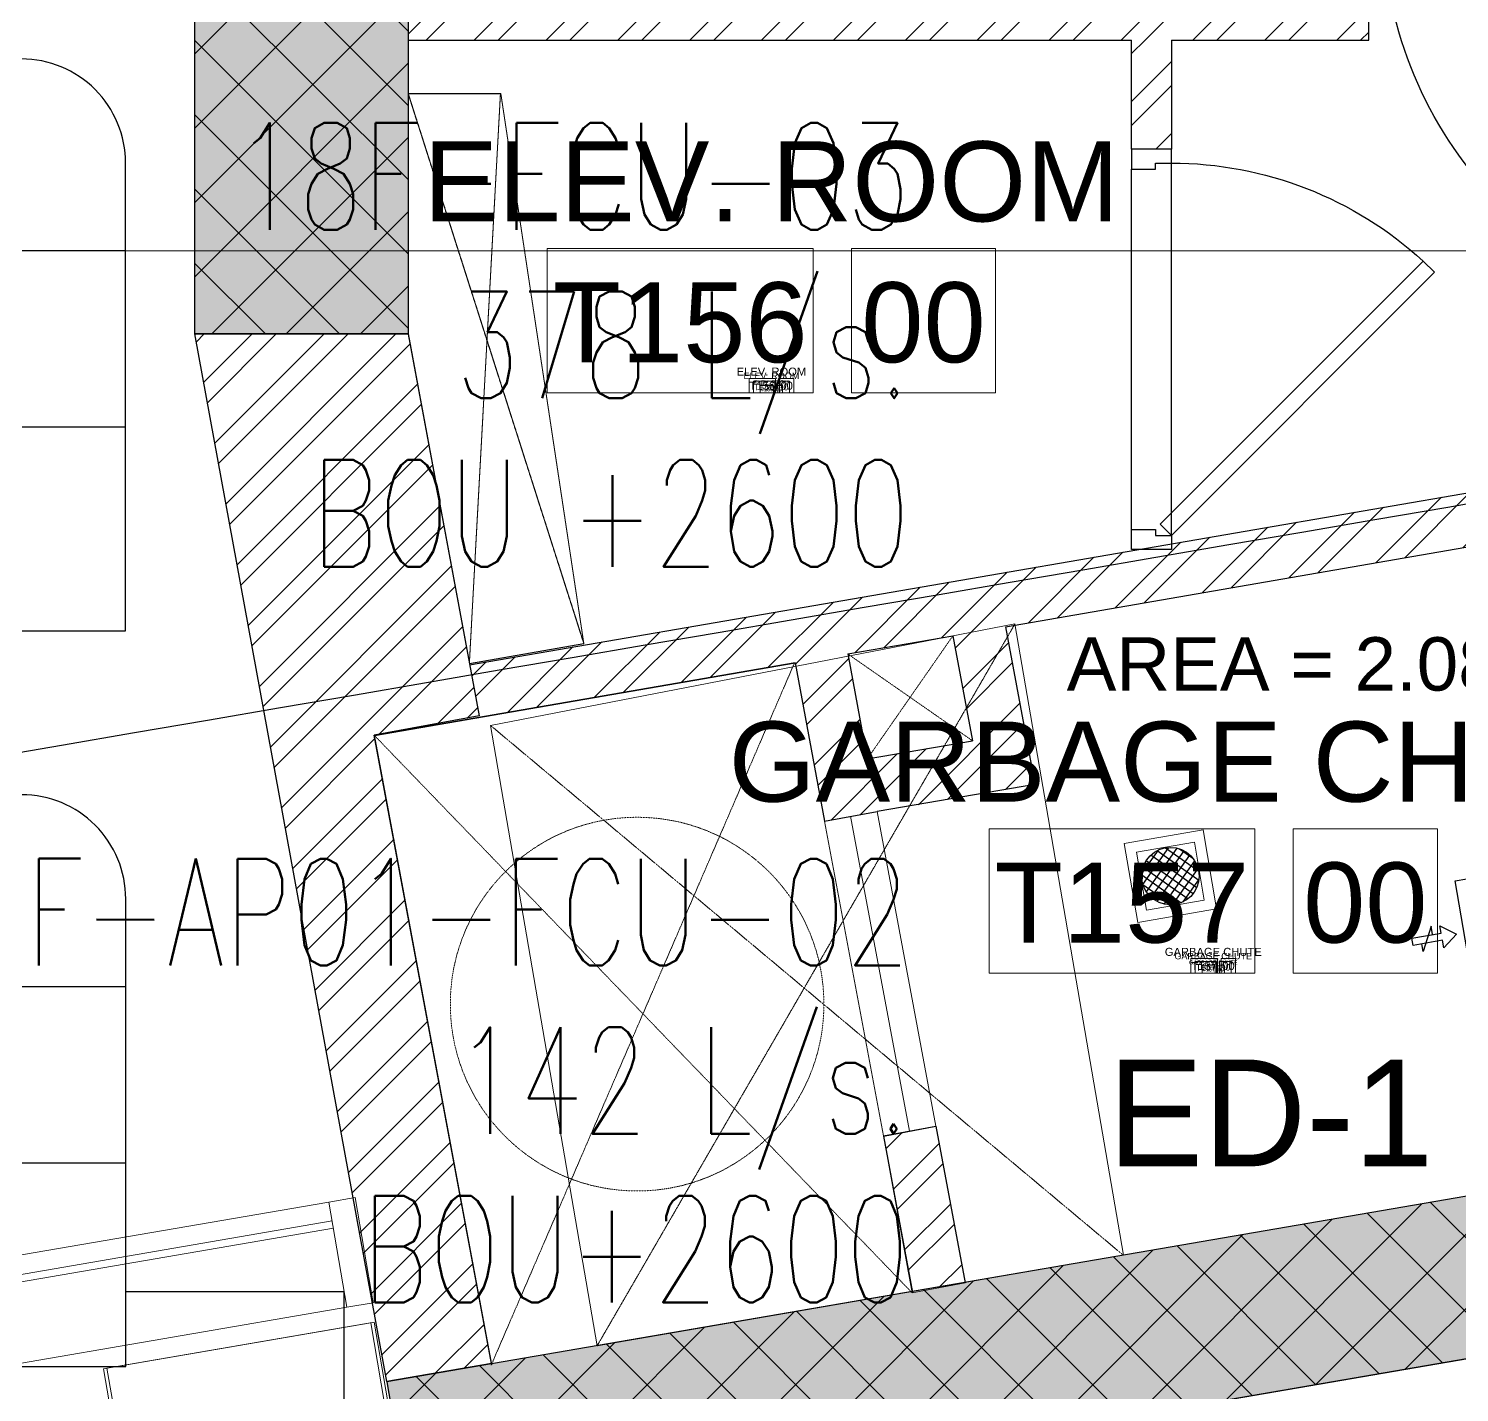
# Model space of a CAD drawing. Header units: millimetres. Extents: x -9226 to 166212, y -13 to 97274.
# Drawn here: x 26539 to 29220, y 28747 to 31301 of the extents above; entities that cross this region are included whole.
import ezdxf
from ezdxf.enums import TextEntityAlignment as Align

# ---------------------------------------------------------------- set-up
doc = ezdxf.new("R2010")
doc.units = ezdxf.units.MM
doc.set_wipeout_variables(frame=1)
for name, pattern in [('23491-A-XR-MAIN CORE service rooms$0$HIDDEN', [0.375, 0.25, -0.125]), ('23491-XR-AR-2ND FLOOR PLAN$0$HIDDEN', [9.525, 6.35, -3.175]), ('HIDDEN', [9.525, 6.35, -3.175])]:
    doc.linetypes.add(name, pattern=pattern)
doc.layers.get('0').update_dxf_attribs({"color": 8})
for name, color, linetype in [('-RAD TEXT', 7, 'Continuous'), ('0-AC TEXT', 7, 'Continuous'), ('05 - 2ND - 3RD COLUMNS LAYOUT$0$23491-A-XR-GROUND TO PODIUM 3-COL$0$COLUMN', 8, 'Continuous'), ('05 - 2ND - 3RD COLUMNS LAYOUT$0$23491-A-XR-GROUND TO PODIUM 3-COL$0$HATCH', 8, 'Continuous'), ('1.STR', 8, 'Continuous'), ('23491-A-XR-MAIN CORE service rooms$0$HATCH', 8, 'Continuous'), ('23491-GN-XR-PLOT LIMIT$0$ARCADE', 8, 'Continuous'), ('23491-GN-XR-PLOT LIMIT$0$RETAIL', 8, 'Continuous'), ('23491-XR-AR-2ND FLOOR PLAN$0$NEC-DR-FIXTURES', 8, 'Continuous'), ('cloud', 15, 'Continuous'), ('EAD', 30, 'Continuous'), ('FAD', 3, 'Continuous'), ('TAGGING', 7, 'Continuous'), ('VCD SHE', 7, 'Continuous')]:
    doc.layers.add(name, color=color, linetype=linetype)
for name, color, linetype, lineweight in [('1.TAGGING', 7, 'Continuous', 5), ('1.XREF', 8, 'Continuous', 9), ('23491-A-XR-MAIN CORE service rooms$0$A-ANNO-DIMS', 8, 'Continuous', 5), ('23491-A-XR-MAIN CORE service rooms$0$A-FLOR-OVHD', 8, '23491-A-XR-MAIN CORE service rooms$0$HIDDEN', 15), ('23491-A-XR-MAIN CORE service rooms$0$A-WALL', 8, 'Continuous', 30), ('23491-A-XR-MAIN CORE service rooms$0$A-WALL-CAVI', 8, 'Continuous', 15), ('23491-A-XR-MAIN CORE service rooms$0$A-WALL-PATT', 8, 'Continuous', 5), ('23491-A-XR-MAIN CORE service rooms$0$Zone-6_30May22$0$TYP$0$2B+G+19+R Typical Floor$0$A-DOOR', 8, 'Continuous', 25), ('23491-A-XR-MAIN CORE$0$A-WALL', 8, 'Continuous', 30), ('23491-A-XR-MAIN CORE$0$A-WALL-PATT', 8, 'Continuous', 5), ('23491-XR-AR-2ND FLOOR PLAN$0$23491-XR-AR-2ND FLOOR PLAN$0$23491-XR-AR-TYP-FLOOR$0$A-FURN-FREE-PLAN', 8, 'Continuous', 5), ('23491-XR-AR-2ND FLOOR PLAN$0$23491-XR-AR-TYP-FLOOR$0$A-Glaz-Sill', 8, 'Continuous', 5), ('23491-XR-AR-2ND FLOOR PLAN$0$23491-XR-AR-TYP-FLOOR$0$A-GLAZ-WNDO', 8, 'Continuous', 13), ('23491-XR-AR-2ND FLOOR PLAN$0$A-FLOR-IDEN', 8, 'Continuous', 9), ('23491-XR-AR-2ND FLOOR PLAN$0$A-FLOR-IDEN @ 10', 8, 'Continuous', 9), ('23491-XR-AR-2ND FLOOR PLAN$0$A-FLOR-IDEN @ 100', 8, 'Continuous', 9), ('23491-XR-AR-2ND FLOOR PLAN$0$A-FLOR-IDEN @ 5', 8, 'Continuous', 9), ('23491-XR-AR-2ND FLOOR PLAN$0$A-FLOR-IDEN @ 8', 8, 'Continuous', 9), ('23491-XR-AR-2ND FLOOR PLAN$0$A-FLOR-OVHD', 8, '23491-XR-AR-2ND FLOOR PLAN$0$HIDDEN', 15), ('23491-XR-AR-2ND FLOOR PLAN$0$A-WALL-CAVI', 8, 'Continuous', 15), ('23491-XR-AR-2ND FLOOR PLAN$0$NEC- Glass', 8, 'Continuous', 5), ('A-ANNO-DIMS', 8, 'Continuous', 9), ('A-FLOR-OVHD', 15, 'HIDDEN', 15), ('A-WALL-CAVI', 15, 'Continuous', 15), ('MH DIM', 15, 'Continuous', 0)]:
    doc.layers.add(name, color=color, linetype=linetype, lineweight=lineweight)
doc.styles.add('23491-A-XR-MAIN CORE service rooms$0$Standard', font='arial.ttf')
doc.styles.add('23491-XR-AR-2ND FLOOR PLAN$0$SDC-TEXT_4_2', font='arial.ttf')
doc.styles.add('ROMANS', font='isocp.shx', dxfattribs={"width": 0.8})
doc.styles.add('ROMANS100', font='romans.shx', dxfattribs={"width": 0.7, "height": 100})
doc.styles.add('SDC-TEXT-ARB', font='sdc-arb.shx', dxfattribs={"height": 0.5})
doc.dimstyles.new('JSE', dxfattribs={"dimtxt": 50, "dimasz": 150, "dimexe": 0.18, "dimexo": 0.0625, "dimgap": 50, "dimtad": 0, "dimdec": 0, "dimrnd": 5, "dimzin": 0, "dimdsep": 46, "dimtxsty": 'ROMANS', "dimcen": 0.09, "dimclrd": 7, "dimclre": 7, "dimclrt": 7, "dimadec": 0, "dimazin": 0, "dimtfac": 1, "dimtdec": 0, "dimtofl": 0, "dimtmove": 0, "dimatfit": 3, "dimfxl": 1, "dimtolj": 1, "dimtzin": 0, "dimarcsym": 1})
pattern_1 = [(45, (-196.21, -36.55), (-67.35192, 67.35192), []), (45, (-151.31, -36.55), (-67.35192, 67.35192), [])]

# ---------------------------------------------------------------- blocks, each defined once
blk = doc.blocks.new('23491-XR-AR-2ND FLOOR PLAN$0$A$C98741eb2')
at = {"layer": '23491-XR-AR-2ND FLOOR PLAN$0$23491-XR-AR-TYP-FLOOR$0$A-Glaz-Sill', "color": 8}
for p, q in [((-5447.6, 15907.2, 0), (-4536, 16063.8, 0)), ((-5413.8, 15710.1, 0), (-4502.1, 15866.7, 0))]:
    blk.add_line(p, q, dxfattribs=at)
at = {"layer": '23491-XR-AR-2ND FLOOR PLAN$0$23491-XR-AR-TYP-FLOOR$0$A-GLAZ-WNDO', "color": 8, "elevation": 0}
blk.add_lwpolyline([(-4452.9, 15875.2), (-4502.1, 15866.7), (-4536, 16063.8), (-4486.7, 16072.3)], close=True, dxfattribs=at)
at = {"layer": '23491-XR-AR-2ND FLOOR PLAN$0$NEC- Glass', "color": 8}
for p, q in [((-5441.5, 15871.7, 0), (-4529.9, 16028.4, 0)), ((-5439.2, 15857.9, 0), (-4527.5, 16014.6, 0))]:
    blk.add_line(p, q, dxfattribs=at)
blk = doc.blocks.new('23491-A-XR-MAIN CORE')
at = {"layer": '23491-A-XR-MAIN CORE$0$A-WALL-PATT'}
h = blk.add_hatch(dxfattribs=at)
h.set_pattern_fill('ANSI32', color=8, scale=10)
h.paths.add_polyline_path([(27250, 30729.4), (27382.8, 30014), (27187.2, 29978.1), (27405.8, 28800.6), (27209.9, 28766.9), (26850, 30729.4)])
at = {"layer": '23491-A-XR-MAIN CORE$0$A-WALL', "color": 8}
blk.add_line((27405.8, 28800.6), (27186.5, 29978), dxfattribs=at)
for points in [[(27405.8, 28800.6), (27209.9, 28766.9), (26850, 30729.4), (27250, 30729.4), (27382.8, 30014)], [(27250, 30729.4), (27382.8, 30014), (27186.5, 29978)], [(27601.9, 28834.3), (27601.9, 28834.3)]]:
    blk.add_lwpolyline(points, dxfattribs=at)
blk = doc.blocks.new('*U225')
at = {"layer": '23491-A-XR-MAIN CORE service rooms$0$Zone-6_30May22$0$TYP$0$2B+G+19+R Typical Floor$0$A-DOOR', "color": 8}
for p, q in [((0.965, 0), (0.035, 0)), ((0.95, -0.1), (0.05, -0.1))]:
    blk.add_line(p, q, dxfattribs=at)
blk.add_lwpolyline([(0.9367, -0.0283), (0.2797, 0.6287), (0.308, 0.657), (0.965, 0)], close=True, dxfattribs=at)
for points in [[(0.035, 0), (0, 0), (0, -0.1), (0.05, -0.1), (0.05, -0.04), (0.035, -0.04), (0.035, 0)], [(0.965, 0), (1, 0), (1, -0.1), (0.95, -0.1), (0.95, -0.04), (0.965, -0.04), (0.965, 0)]]:
    blk.add_lwpolyline(points, dxfattribs=at)
blk.add_arc((0.965, 0), 0.93, 137.4651, 180, dxfattribs=at)
at = {"color": 8}
blk.add_wipeout([(1, -0.1), (0, -0.1), (0, 0), (1, 0)], dxfattribs=at)
blk = doc.blocks.new('23491-A-XR-MAIN CORE service rooms$0$ewrwe')
at = {"layer": '23491-A-XR-MAIN CORE service rooms$0$Zone-6_30May22$0$TYP$0$2B+G+19+R Typical Floor$0$A-DOOR', "color": 8}
for p, q in [((1007.6352, 677.9034), (1008.3327, 677.9034)), ((1007.6465, 677.8284), (1008.3215, 677.8284))]:
    blk.add_line(p, q, dxfattribs=at)
blk.add_lwpolyline([(1007.6564, 677.8822), (1008.1492, 678.3749), (1008.128, 678.3962), (1007.6352, 677.9034)], close=True, dxfattribs=at)
for points in [[(1007.6352, 677.9034), (1007.609, 677.9034), (1007.609, 677.8284), (1007.6465, 677.8284), (1007.6465, 677.8734), (1007.6352, 677.8734), (1007.6352, 677.9034)], [(1008.3327, 677.9034), (1008.359, 677.9034), (1008.359, 677.8284), (1008.3215, 677.8284), (1008.3215, 677.8734), (1008.3327, 677.8734), (1008.3327, 677.9034)]]:
    blk.add_lwpolyline(points, dxfattribs=at)
blk.add_arc((1007.6352, 677.9034), 0.6975, 0, 42.5349, dxfattribs=at)
blk = doc.blocks.new('23491-A-XR-MAIN CORE service rooms')
at = {"layer": '23491-A-XR-MAIN CORE service rooms$0$A-WALL-PATT'}
h = blk.add_hatch(dxfattribs=at)
h.set_pattern_fill('ANSI32', color=8, scale=10)
h.paths.add_polyline_path([(27250, 31380), (28950, 31380), (28950, 31580), (29050, 31580), (29050, 31280), (27250, 31280)])
h = blk.add_hatch(dxfattribs=at)
h.set_pattern_fill('ANSI32', color=8, scale=10)
edge = h.paths.add_edge_path()
edge.add_line((28680.4, 31280), (28680.4, 31075.8))
edge.add_line((28680.4, 31075.8), (28605.4, 31075.8))
edge.add_line((28605.4, 31075.8), (28605.4, 31280))
h = blk.add_hatch(dxfattribs=at)
h.set_pattern_fill('ANSI32', color=8, scale=10)
h.set_pattern_definition(pattern_1)
h.paths.add_polyline_path([(28073.7, 30130.1), (28270.8, 30164), (28307.5, 29967.4), (28110.4, 29933.5)], flags=16)
h.paths.add_polyline_path([(27365.1, 30109.7), (27383.3, 30011.3), (27975.1, 30113.1), (28029.9, 29816.6), (28424.4, 29886), (28369.4, 30181), (29797.1, 30427.3), (29837.8, 30211.3), (29937, 30229.9), (29878.6, 30542.8)])
h = blk.add_hatch(dxfattribs=at)
h.set_pattern_fill('ANSI32', color=8, scale=10)
h.set_pattern_definition(pattern_1)
h.paths.add_polyline_path([(28293.6, 28951.8), (28238.8, 29245.3), (28140.5, 29227), (28194.2, 28933.3)])
at = {"layer": '23491-A-XR-MAIN CORE service rooms$0$A-ANNO-DIMS', "color": 8}
blk.add_line((27186.6, 29977.4), (27406.7, 28798), dxfattribs=at)
at = {"layer": '23491-A-XR-MAIN CORE service rooms$0$A-FLOR-OVHD', "color": 8, "ltscale": 0.1}
for p, q in [((28110.4, 29933.5), (28270.8, 30164)), ((27973.8, 30112.9), (27405.6, 28797.8)), ((28073.7, 30130.1), (28307.5, 29967.4)), ((27186.6, 29977.4), (28194.2, 28933.3))]:
    blk.add_line(p, q, dxfattribs=at)
blk.add_circle((27679, 29474, 0), 350, dxfattribs=at)
at = {"layer": '23491-A-XR-MAIN CORE service rooms$0$A-WALL', "color": 8}
for p, q in [((27365.1, 30109.7), (29878.6, 30542.8)), ((28369.4, 30181), (29797.1, 30427.3)), ((28369.4, 30181), (28424.4, 29886)), ((28073.7, 30130.1), (28270.8, 30164)), ((28270.8, 30164), (28307.5, 29967.4)), ((27975.1, 30113.2), (27186.6, 29977.5)), ((27186.6, 29977.5), (27975.1, 30113.1)), ((27975.1, 30113.2), (28030.4, 29816.7)), ((28073.7, 30130.1), (28110.4, 29933.5)), ((28110.4, 29933.5), (28307.5, 29967.4)), ((28128.7, 29835.2), (28424.4, 29886)), ((28029.9, 29816.6), (28128.7, 29835.1)), ((28140.5, 29226.9), (28238.8, 29245.3)), ((28140.5, 29226.9), (28195.3, 28933.5)), ((28238.8, 29245.3), (28293.6, 28951.8))]:
    blk.add_line(p, q, dxfattribs=at)
blk.add_lwpolyline([(28950, 31580), (28950, 31380), (27250, 31380), (27250, 31280), (28605.4, 31280)], dxfattribs=at)
at = {"layer": '23491-A-XR-MAIN CORE service rooms$0$A-WALL', "color": 8, "elevation": 0}
blk.add_lwpolyline([(28680.4, 31280), (28680.4, 31075.8), (28605.4, 31075.8), (28605.4, 31280)], dxfattribs=at)
at = {"layer": '23491-A-XR-MAIN CORE service rooms$0$A-WALL-CAVI', "color": 8}
for p, q in [((28030.4, 29816.8), (28140.5, 29227)), ((28189.6, 29236.1), (28079, 29825.8)), ((28128.7, 29835.1), (28238.8, 29245.3))]:
    blk.add_line(p, q, dxfattribs=at)
at = {"layer": '23491-A-XR-MAIN CORE service rooms$0$A-WALL-PATT', "color": 8}
blk.add_lwpolyline([(28293.6, 28951.8), (28238.8, 29245.3), (28140.5, 29227), (28194.2, 28933.3)], close=True, dxfattribs=at)
at = {"layer": '23491-A-XR-MAIN CORE service rooms$0$A-WALL-PATT', "color": 8, "insert": (28484, 30161.3), "char_height": 100, "attachment_point": 1, "style": '23491-A-XR-MAIN CORE service rooms$0$Standard'}
blk.add_mtext_dynamic_manual_height_columns('AREA = 2.08M2', width=1115.955, gutter_width=853529.6, heights=[0], dxfattribs=at)
at = {"layer": '23491-A-XR-MAIN CORE service rooms$0$Zone-6_30May22$0$TYP$0$2B+G+19+R Typical Floor$0$A-DOOR', "color": 8, "xscale": -799.9999998137359, "yscale": 799.9999998137359, "zscale": 799.9999998137359, "rotation": 180}
blk.add_blockref('*U225', (29050, 31500), dxfattribs=at)
at = {"layer": '23491-A-XR-MAIN CORE service rooms$0$A-WALL', "color": 8}
blk.add_lwpolyline([(28680.4, 31280), (29050, 31280), (29050, 31580)], dxfattribs=at)
at = {"layer": '23491-A-XR-MAIN CORE service rooms$0$HATCH', "color": 8, "xscale": -1000, "yscale": 1000, "zscale": 1000, "rotation": 270}
blk.add_blockref('23491-A-XR-MAIN CORE service rooms$0$ewrwe', (-649223, -977283.1, 0), dxfattribs=at)
blk = doc.blocks.new('*U507')
at = {"color": 8, "linetype": 'ByBlock'}
for points in [[(1.3, 0), (-7, 0), (-7, 4.5), (1.3, 4.5)], [(2.5, 0), (7, 0), (7, 4.5), (2.5, 4.5)]]:
    blk.add_lwpolyline(points, close=True, dxfattribs=at)
at = {"color": 8, "linetype": 'ByBlock', "style": '23491-XR-AR-2ND FLOOR PLAN$0$SDC-TEXT_4_2'}
for tag, p in [('ROOM-NAME-2', (0, 9.95)), ('ROOM-NAME-1', (0, 6.6)), ('ROOM-NO.', (-2.85, 2.2)), ('ROOM-FINISH', (4.75, 2.2))]:
    blk.add_attdef(tag, text='', height=2.5, dxfattribs=at).set_placement(p, align=Align.MIDDLE_CENTER)
blk = doc.blocks.new('*U807')
at = {"layer": '23491-XR-AR-2ND FLOOR PLAN$0$A-FLOR-IDEN @ 10', "color": 8}
ref = blk.add_blockref('*U507', (27930.7, 30619.3), dxfattribs=dict(at, xscale=5.999999999999999, yscale=5.999999999999999, zscale=5.999999999999999))
ref.add_attrib('ROOM-NO.', 'T156', dxfattribs={"layer": '0', "color": 0, "linetype": 'ByBlock', "height": 15, "style": '23491-XR-AR-2ND FLOOR PLAN$0$SDC-TEXT_4_2'}).set_placement((27913.6, 30632.5), align=Align.MIDDLE_CENTER)
ref.add_attrib('ROOM-FINISH', '00', dxfattribs={"layer": '0', "color": 0, "linetype": 'ByBlock', "height": 15, "style": '23491-XR-AR-2ND FLOOR PLAN$0$SDC-TEXT_4_2'}).set_placement((27959.2, 30632.5), align=Align.MIDDLE_CENTER)
ref.add_attrib('ROOM-NAME-1', 'ELEV. ROOM', dxfattribs={"layer": '0', "color": 0, "linetype": 'ByBlock', "height": 15, "style": '23491-XR-AR-2ND FLOOR PLAN$0$SDC-TEXT_4_2'}).set_placement((27930.7, 30658.9), align=Align.MIDDLE_CENTER)
at = {"layer": '23491-XR-AR-2ND FLOOR PLAN$0$A-FLOR-IDEN @ 100', "color": 8}
ref = blk.add_blockref('*U507', (27930.7, 30619.3), dxfattribs=dict(at, xscale=60, yscale=60, zscale=60))
ref.add_attrib('ROOM-NO.', 'T156', dxfattribs={"layer": '0', "color": 0, "linetype": 'ByBlock', "height": 150, "style": '23491-XR-AR-2ND FLOOR PLAN$0$SDC-TEXT_4_2'}).set_placement((27759.7, 30751.3), align=Align.MIDDLE_CENTER)
ref.add_attrib('ROOM-FINISH', '00', dxfattribs={"layer": '0', "color": 0, "linetype": 'ByBlock', "height": 150, "style": '23491-XR-AR-2ND FLOOR PLAN$0$SDC-TEXT_4_2'}).set_placement((28215.7, 30751.3), align=Align.MIDDLE_CENTER)
ref.add_attrib('ROOM-NAME-1', 'ELEV. ROOM', dxfattribs={"layer": '0', "color": 0, "linetype": 'ByBlock', "height": 150, "style": '23491-XR-AR-2ND FLOOR PLAN$0$SDC-TEXT_4_2'}).set_placement((27930.7, 31015.3), align=Align.MIDDLE_CENTER)
at = {"layer": '23491-XR-AR-2ND FLOOR PLAN$0$A-FLOR-IDEN @ 5', "color": 8}
ref = blk.add_blockref('*U507', (27930.7, 30619.3), dxfattribs=dict(at, xscale=3, yscale=3, zscale=3))
ref.add_attrib('ROOM-NO.', 'T156', dxfattribs={"layer": '0', "color": 0, "linetype": 'ByBlock', "height": 7.5, "style": '23491-XR-AR-2ND FLOOR PLAN$0$SDC-TEXT_4_2'}).set_placement((27922.2, 30625.9), align=Align.MIDDLE_CENTER)
ref.add_attrib('ROOM-FINISH', '00', dxfattribs={"layer": '0', "color": 0, "linetype": 'ByBlock', "height": 7.5, "style": '23491-XR-AR-2ND FLOOR PLAN$0$SDC-TEXT_4_2'}).set_placement((27945, 30625.9), align=Align.MIDDLE_CENTER)
ref.add_attrib('ROOM-NAME-1', 'ELEV. ROOM', dxfattribs={"layer": '0', "color": 0, "linetype": 'ByBlock', "height": 7.5, "style": '23491-XR-AR-2ND FLOOR PLAN$0$SDC-TEXT_4_2'}).set_placement((27930.7, 30639.1), align=Align.MIDDLE_CENTER)
at = {"layer": '23491-XR-AR-2ND FLOOR PLAN$0$A-FLOR-IDEN @ 8', "color": 8}
ref = blk.add_blockref('*U507', (27930.7, 30619.3), dxfattribs=dict(at, xscale=4.8, yscale=4.8, zscale=4.8))
ref.add_attrib('ROOM-NO.', 'T156', dxfattribs={"layer": '0', "color": 0, "linetype": 'ByBlock', "height": 12, "style": '23491-XR-AR-2ND FLOOR PLAN$0$SDC-TEXT_4_2'}).set_placement((27917, 30629.9), align=Align.MIDDLE_CENTER)
ref.add_attrib('ROOM-FINISH', '00', dxfattribs={"layer": '0', "color": 0, "linetype": 'ByBlock', "height": 12, "style": '23491-XR-AR-2ND FLOOR PLAN$0$SDC-TEXT_4_2'}).set_placement((27953.5, 30629.9), align=Align.MIDDLE_CENTER)
ref.add_attrib('ROOM-NAME-1', 'ELEV. ROOM', dxfattribs={"layer": '0', "color": 0, "linetype": 'ByBlock', "height": 12, "style": '23491-XR-AR-2ND FLOOR PLAN$0$SDC-TEXT_4_2'}).set_placement((27930.7, 30651), align=Align.MIDDLE_CENTER)
blk = doc.blocks.new('*U808')
at = {"layer": '23491-XR-AR-2ND FLOOR PLAN$0$A-FLOR-IDEN @ 10', "color": 8}
ref = blk.add_blockref('*U507', (28758.7, 29532.3, 0), dxfattribs=dict(at, xscale=5.999999999999999, yscale=5.999999999999999, zscale=5.999999999999999))
ref.add_attrib('ROOM-NO.', 'T157', dxfattribs={"layer": '0', "color": 0, "linetype": 'ByBlock', "height": 15, "style": '23491-XR-AR-2ND FLOOR PLAN$0$SDC-TEXT_4_2'}).set_placement((28741.6, 29545.5, 0), align=Align.MIDDLE_CENTER)
ref.add_attrib('ROOM-FINISH', '00', dxfattribs={"layer": '0', "color": 0, "linetype": 'ByBlock', "height": 15, "style": '23491-XR-AR-2ND FLOOR PLAN$0$SDC-TEXT_4_2'}).set_placement((28787.2, 29545.5, 0), align=Align.MIDDLE_CENTER)
ref.add_attrib('ROOM-NAME-1', 'GARBAGE CHUTE', dxfattribs={"layer": '0', "color": 0, "linetype": 'ByBlock', "height": 15, "style": '23491-XR-AR-2ND FLOOR PLAN$0$SDC-TEXT_4_2'}).set_placement((28758.7, 29571.9, 0), align=Align.MIDDLE_CENTER)
at = {"layer": '23491-XR-AR-2ND FLOOR PLAN$0$A-FLOR-IDEN @ 100', "color": 8}
ref = blk.add_blockref('*U507', (28758.7, 29532.3, 0), dxfattribs=dict(at, xscale=60, yscale=60, zscale=60))
ref.add_attrib('ROOM-NO.', 'T157', dxfattribs={"layer": '0', "color": 0, "linetype": 'ByBlock', "height": 150, "style": '23491-XR-AR-2ND FLOOR PLAN$0$SDC-TEXT_4_2'}).set_placement((28587.7, 29664.3, 0), align=Align.MIDDLE_CENTER)
ref.add_attrib('ROOM-FINISH', '00', dxfattribs={"layer": '0', "color": 0, "linetype": 'ByBlock', "height": 150, "style": '23491-XR-AR-2ND FLOOR PLAN$0$SDC-TEXT_4_2'}).set_placement((29043.7, 29664.3, 0), align=Align.MIDDLE_CENTER)
ref.add_attrib('ROOM-NAME-1', 'GARBAGE CHUTE', dxfattribs={"layer": '0', "color": 0, "linetype": 'ByBlock', "height": 150, "style": '23491-XR-AR-2ND FLOOR PLAN$0$SDC-TEXT_4_2'}).set_placement((28758.7, 29928.3, 0), align=Align.MIDDLE_CENTER)
at = {"layer": '23491-XR-AR-2ND FLOOR PLAN$0$A-FLOR-IDEN @ 5', "color": 8}
ref = blk.add_blockref('*U507', (28758.7, 29532.3, 0), dxfattribs=dict(at, xscale=3, yscale=3, zscale=3))
ref.add_attrib('ROOM-NO.', 'T157', dxfattribs={"layer": '0', "color": 0, "linetype": 'ByBlock', "height": 7.5, "style": '23491-XR-AR-2ND FLOOR PLAN$0$SDC-TEXT_4_2'}).set_placement((28750.2, 29538.9, 0), align=Align.MIDDLE_CENTER)
ref.add_attrib('ROOM-FINISH', '00', dxfattribs={"layer": '0', "color": 0, "linetype": 'ByBlock', "height": 7.5, "style": '23491-XR-AR-2ND FLOOR PLAN$0$SDC-TEXT_4_2'}).set_placement((28773, 29538.9, 0), align=Align.MIDDLE_CENTER)
ref.add_attrib('ROOM-NAME-1', 'GARBAGE CHUTE', dxfattribs={"layer": '0', "color": 0, "linetype": 'ByBlock', "height": 7.5, "style": '23491-XR-AR-2ND FLOOR PLAN$0$SDC-TEXT_4_2'}).set_placement((28758.7, 29552.1, 0), align=Align.MIDDLE_CENTER)
at = {"layer": '23491-XR-AR-2ND FLOOR PLAN$0$A-FLOR-IDEN @ 8', "color": 8}
ref = blk.add_blockref('*U507', (28758.7, 29532.3, 0), dxfattribs=dict(at, xscale=4.8, yscale=4.8, zscale=4.8))
ref.add_attrib('ROOM-NO.', 'T157', dxfattribs={"layer": '0', "color": 0, "linetype": 'ByBlock', "height": 12, "style": '23491-XR-AR-2ND FLOOR PLAN$0$SDC-TEXT_4_2'}).set_placement((28745.1, 29542.9, 0), align=Align.MIDDLE_CENTER)
ref.add_attrib('ROOM-FINISH', '00', dxfattribs={"layer": '0', "color": 0, "linetype": 'ByBlock', "height": 12, "style": '23491-XR-AR-2ND FLOOR PLAN$0$SDC-TEXT_4_2'}).set_placement((28781.5, 29542.9, 0), align=Align.MIDDLE_CENTER)
ref.add_attrib('ROOM-NAME-1', 'GARBAGE CHUTE', dxfattribs={"layer": '0', "color": 0, "linetype": 'ByBlock', "height": 12, "style": '23491-XR-AR-2ND FLOOR PLAN$0$SDC-TEXT_4_2'}).set_placement((28758.7, 29564, 0), align=Align.MIDDLE_CENTER)
blk = doc.blocks.new('23491-GN-XR-PLOT LIMIT')
at = {"layer": '23491-GN-XR-PLOT LIMIT$0$ARCADE', "color": 8}
blk.add_lwpolyline([(48271.7, 23525.6, 0.000496), (5000, 16088.4), (5000, 11014.2, -0.000526), (50902.2, 18902.5), (55000, 23715.1), (55000, 82243.6), (50763.6, 86480), (9264.6, 86480), (5000, 82215.4), (5000, 81480), (48692.6, 81480), (50500, 80172.6), (50500, 25555.4)], format="xyb", close=True, dxfattribs=at)
at = {"layer": '23491-GN-XR-PLOT LIMIT$0$RETAIL', "color": 8}
blk.add_lwpolyline([(48271.7, 23525.6), (50500, 25555.4), (50500, 80172.6), (48692.6, 81480), (5000, 81480), (5000, 71480), (40000, 71480), (40000, 32256.2, 0.000401), (5000, 26236.7), (5000, 16088.4, -0.000496)], format="xyb", close=True, dxfattribs=at)
blk = doc.blocks.new('23491-XR-AR-2ND FLOOR PLAN$0$A$C9ddd01cc')
at = {"layer": '23491-XR-AR-2ND FLOOR PLAN$0$NEC-DR-FIXTURES', "linetype": 'ByBlock'}
h = blk.add_hatch(dxfattribs=at)
h.set_pattern_fill('_USER', color=8, scale=17.945026, angle=163.5932, style=0, double=1, pattern_type=0)
h.set_pattern_definition([(45, (-596980.314, -23271.093), (-12.6890497, 12.6890497), []), (135, (-596980.314, -23271.093), (-12.6890497, -12.6890497), [])])
h.paths.add_polyline_path([(100, 171.8, 1), (100, 28.2, 1)])
at = {"layer": '23491-XR-AR-2ND FLOOR PLAN$0$NEC-DR-FIXTURES', "color": 8, "lineweight": 0, "ltscale": 0.5}
for points in [[(0, 0), (0, 200), (200, 200), (200, 0)], [(173.3, 173.3), (173.3, 26.7), (26.7, 26.7), (26.7, 173.3)]]:
    blk.add_lwpolyline(points, close=True, dxfattribs=at)
at = {"layer": '23491-XR-AR-2ND FLOOR PLAN$0$NEC-DR-FIXTURES', "color": 8, "linetype": 'ByBlock'}
blk.add_circle((100, 100), 71.8, dxfattribs=at)
blk = doc.blocks.new('23491-XR-AR-2ND FLOOR PLAN$0$A$C36d1d351')
at = {"layer": '23491-XR-AR-2ND FLOOR PLAN$0$A-FLOR-OVHD', "color": 8, "ltscale": 0.1}
for p, q in [((27579.3, 30149.5), (27250, 31180)), ((27422.9, 31180), (27364.6, 30112.3))]:
    blk.add_line(p, q, dxfattribs=at)
at = {"layer": '23491-XR-AR-2ND FLOOR PLAN$0$A-WALL-CAVI', "color": 8}
blk.add_lwpolyline([(27250, 31180), (27423.8, 31180), (27579.3, 30149.7), (27364.6, 30112.3), (27250, 30729.4), (27250, 31180)], dxfattribs=at)
blk = doc.blocks.new('23491-XR-AR-2ND FLOOR PLAN$0$23491-XR-AR-2ND FLOOR PLAN$0$23491-XR-AR-TYP-FLOOR$0$Zone-6_30May22$0$A$C7CC33DBA')
at = {"color": 8, "linetype": 'ByBlock'}
for p, q in [((0, 0), (0.508, 0)), ((0, -0.5334), (0, 0)), ((0.0063, -0.5334), (0.0063, 0)), ((0.0063, 0), (0.5144, 0)), ((0.508, 0), (0.508, -0.5334)), ((0.5144, 0), (0.5144, -0.5334)), ((0.5144, -0.2191), (0.5271, -0.2191)), ((0.5271, -0.2191), (0.5271, -0.3143)), ((0.5271, -0.3143), (0.5144, -0.3143)), ((0.5271, -0.4765), (0.5144, -0.4765)), ((0.5271, -0.4892), (0.5271, -0.4765)), ((0.5144, -0.4892), (0.5271, -0.4892)), ((0.508, -0.5334), (0, -0.5334)), ((0.2604, -0.5334), (0.0063, -0.5334)), ((0.5144, -0.5334), (0.2604, -0.5334))]:
    blk.add_line(p, q, dxfattribs=at)
blk = doc.blocks.new('23491-XR-AR-2ND FLOOR PLAN$0$23491-XR-AR-2ND FLOOR PLAN$0$23491-XR-AR-TYP-FLOOR$0$Zone-6_30May22$0$A$C38B4630D')
at = {"color": 8, "xscale": -1, "rotation": 180}
blk.add_blockref('23491-XR-AR-2ND FLOOR PLAN$0$23491-XR-AR-2ND FLOOR PLAN$0$23491-XR-AR-TYP-FLOOR$0$Zone-6_30May22$0$A$C7CC33DBA', (-2.3902, -1.3936), dxfattribs=at)
blk = doc.blocks.new('23491-XR-AR-2ND FLOOR PLAN')
at = {"layer": '23491-XR-AR-2ND FLOOR PLAN$0$23491-XR-AR-TYP-FLOOR$0$A-GLAZ-WNDO', "color": 8}
blk.add_blockref('23491-XR-AR-2ND FLOOR PLAN$0$A$C98741eb2', (31637.3, 13039.4, 0), dxfattribs=at)
at = {"layer": '23491-XR-AR-2ND FLOOR PLAN$0$A-WALL-CAVI', "color": 8}
blk.add_blockref('23491-A-XR-MAIN CORE', (0, 0), dxfattribs=at)
blk.add_blockref('23491-A-XR-MAIN CORE service rooms', (0, 0), dxfattribs=at)
at = {"layer": '23491-XR-AR-2ND FLOOR PLAN$0$23491-XR-AR-2ND FLOOR PLAN$0$23491-XR-AR-TYP-FLOOR$0$A-FURN-FREE-PLAN', "color": 8, "xscale": 1000.000000000006, "yscale": 1000.000000000006, "zscale": 1000.000000000006, "rotation": 189.7502717208985}
blk.add_blockref('23491-XR-AR-2ND FLOOR PLAN$0$23491-XR-AR-2ND FLOOR PLAN$0$23491-XR-AR-TYP-FLOOR$0$Zone-6_30May22$0$A$C38B4630D', (25066.4, 27099.9), dxfattribs=at)
at = {"layer": '23491-XR-AR-2ND FLOOR PLAN$0$A-FLOR-IDEN'}
for name in ['*U807', '*U808']:
    blk.add_blockref(name, (0, 0), dxfattribs=at)
at = {"layer": '23491-XR-AR-2ND FLOOR PLAN$0$A-WALL-CAVI', "color": 8}
for name in ['23491-GN-XR-PLOT LIMIT', '23491-XR-AR-2ND FLOOR PLAN$0$A$C36d1d351']:
    blk.add_blockref(name, (0, 0), dxfattribs=at)
at = {"layer": '23491-XR-AR-2ND FLOOR PLAN$0$NEC-DR-FIXTURES', "color": 8, "xscale": 0.7499999999999932, "yscale": 0.7499999999999932, "zscale": 0.7499999999999932, "rotation": 9.751380073663828}
blk.add_blockref('23491-XR-AR-2ND FLOOR PLAN$0$A$C9ddd01cc', (28617.2, 29627.2, 15.1), dxfattribs=at)
blk = doc.blocks.new('05 - 2ND - 3RD COLUMNS LAYOUT')
at = {"layer": '05 - 2ND - 3RD COLUMNS LAYOUT$0$23491-A-XR-GROUND TO PODIUM 3-COL$0$HATCH'}
h = blk.add_hatch(color=256, dxfattribs=at)
h.dxf.hatch_style = 1
h.paths.add_polyline_path([(30249.9, 33879.8), (37449.9, 33879.8), (37449.9, 31479.8), (37849.9, 31479.8), (37849.9, 34179.8), (29849.9, 34179.8), (29849.9, 31479.8), (30249.9, 31479.8)])
h.paths.add_polyline_path([(37449.9, 26079.8), (37449.9, 28479.8), (37849.9, 28479.8), (37849.9, 25779.8), (37449.9, 25779.8), (32549.9, 25779.8), (32549.9, 28479.8), (32849.9, 28479.8), (32849.9, 26079.8)])
h.paths.add_polyline_path([(26849.9, 34179.8), (27249.9, 34179.8), (27249.9, 30729.8), (26849.9, 30729.8)])
h.paths.add_polyline_path([(37849.9, 65579.7), (30399.9, 65579.7), (30399.9, 69079.7), (37849.9, 69079.7), (37849.9, 68679.7), (30799.9, 68679.7), (30799.9, 65979.7), (37849.9, 65979.7)])
h.paths.add_polyline_path([(34941.6, 24514.7), (35009.4, 24120.5), (37883.8, 24614.4), (37816.1, 25008.7)])
h.paths.add_polyline_path([(34220.9, 23985), (34153.2, 24379.2), (31393.6, 23905.1), (30462.2, 29325.6), (27209.9, 28766.7), (28209.1, 22952), (28504.7, 23002.8), (27556.3, 28521.9), (30217.3, 28979.1), (31098, 23854.2), (31165.7, 23460)])
at = {"layer": '05 - 2ND - 3RD COLUMNS LAYOUT$0$23491-A-XR-GROUND TO PODIUM 3-COL$0$COLUMN', "elevation": 0}
blk.add_lwpolyline([(26849.9, 34179.8), (27249.9, 34179.8), (27249.9, 30729.8), (26849.9, 30729.8)], close=True, dxfattribs=at)
blk.add_lwpolyline([(34153.2, 24379.2), (31393.6, 23905.1), (30462.2, 29325.6), (27209.9, 28766.7), (28209.1, 22952), (28504.7, 23002.8), (27556.3, 28521.9), (30217.3, 28979.1), (31098, 23854.2), (31098, 23854.2), (31165.7, 23460), (34220.9, 23985)], dxfattribs=at)
blk = doc.blocks.new('XREF')
at = {"layer": 'A-ANNO-DIMS', "color": 8}
blk.add_blockref('23491-XR-AR-2ND FLOOR PLAN', (0, 0), dxfattribs=at)
at = {"layer": 'A-ANNO-DIMS'}
blk.add_blockref('05 - 2ND - 3RD COLUMNS LAYOUT', (0, 0), dxfattribs=at)
blk = doc.blocks.new('I LOVE U05 - 2ND - 3RD COLUMNS LAYOUT$0$1-3 WALLS')
at = {"layer": '05 - 2ND - 3RD COLUMNS LAYOUT$0$23491-A-XR-GROUND TO PODIUM 3-COL$0$HATCH'}
h = blk.add_hatch(dxfattribs=at)
h.set_pattern_fill('ANSI37', color=15, scale=31)
h.set_pattern_definition([(45, (-33338.86, -7777.25), (-69.596985, 69.596985), []), (135, (-33338.86, -7777.25), (-69.596985, -69.596985), [])])
h.paths.add_polyline_path([(31856, 34973.4), (39056, 34973.4), (39056, 32573.4), (39456, 32573.4), (39456, 35273.4), (31456, 35273.4), (31456, 32573.4), (31856, 32573.4)])
h.paths.add_polyline_path([(39056, 27173.4), (39056, 29573.4), (39456, 29573.4), (39456, 26873.4), (39056, 26873.4), (34156, 26873.4), (34156, 29573.4), (34456, 29573.4), (34456, 27173.4)])
h.paths.add_polyline_path([(28456, 35273.4), (28856, 35273.4), (28856, 31823.4), (28456, 31823.4)])
h.paths.add_polyline_path([(39456, 66673.4), (32006, 66673.4), (32006, 70173.4), (39456, 70173.4), (39456, 69773.4), (32406, 69773.4), (32406, 67073.4), (39456, 67073.4)])
h.paths.add_polyline_path([(36547.7, 25608.4), (36615.4, 25214.2), (39489.9, 25708.1), (39422.1, 26102.3)])
h.paths.add_polyline_path([(35827, 25078.7), (35759.3, 25472.9), (32999.7, 24998.7), (32068.3, 30419.3), (28815.9, 29860.4), (29815.2, 24045.6), (30110.8, 24096.4), (29162.4, 29615.5), (31823.4, 30072.8), (32704, 24947.9), (32771.8, 24553.7)])
at = {"layer": '05 - 2ND - 3RD COLUMNS LAYOUT$0$23491-A-XR-GROUND TO PODIUM 3-COL$0$COLUMN', "color": 15, "elevation": 0}
blk.add_lwpolyline([(28456, 35273.4), (28856, 35273.4), (28856, 31823.4), (28456, 31823.4)], close=True, dxfattribs=at)
blk.add_lwpolyline([(35759.3, 25472.9), (32999.7, 24998.7), (32068.3, 30419.3), (28815.9, 29860.4), (29815.2, 24045.6), (30110.8, 24096.4), (29162.4, 29615.5), (31823.4, 30072.8), (32704, 24947.9), (32704, 24947.9), (32771.8, 24553.7), (35827, 25078.7)], dxfattribs=at)
blk = doc.blocks.new('I LOVE U05 - 2ND - 3RD COLUMNS LAYOUT')
at = {"color": 15}
blk.add_blockref('I LOVE U05 - 2ND - 3RD COLUMNS LAYOUT$0$1-3 WALLS', (0, 0), dxfattribs=at)
blk = doc.blocks.new('I LOVE UA$Cde583f23')
at = {"layer": 'A-FLOR-OVHD', "ltscale": 0.1}
for p, q in [((-10245.8, -40245.3), (-9463, -38893.2)), ((-9259.8, -40075.8), (-10445.5, -39083.5))]:
    blk.add_line(p, q, dxfattribs=at)
at = {"layer": 'A-WALL-CAVI'}
blk.add_lwpolyline([(-10445.5, -39083.5), (-9463, -38893.2), (-9259.8, -40075.8), (-10245.8, -40245.3)], close=True, dxfattribs=at)
blk = doc.blocks.new('I LOVE UA$C36d1d351')
at = {"layer": 'A-FLOR-OVHD', "ltscale": 0.1}
for p, q in [((27579.3, 30149.5), (27250, 31180)), ((27422.9, 31180), (27364.6, 30112.3))]:
    blk.add_line(p, q, dxfattribs=at)
at = {"layer": 'A-WALL-CAVI'}
blk.add_lwpolyline([(27250, 31180), (27423.8, 31180), (27579.3, 30149.7), (27364.6, 30112.3), (27250, 30729.4), (27250, 31180)], dxfattribs=at)
blk = doc.blocks.new('I LOVE USTR')
at = {"layer": 'A-WALL-CAVI'}
blk.add_blockref('I LOVE UA$C36d1d351', (0, 0), dxfattribs=at)
at = {"layer": 'MH DIM', "color": 15}
blk.add_blockref('I LOVE U05 - 2ND - 3RD COLUMNS LAYOUT', (-1606, -1093.4, 0), dxfattribs=at)
at = {"layer": 'MH DIM', "color": 7}
blk.add_blockref('I LOVE UA$Cde583f23', (37850, 69080), dxfattribs=at)
blk = doc.blocks.new('A$C32d94600')
at = {"layer": 'cloud', "color": 15}
blk.add_blockref('I LOVE USTR', (-5100, -86375.9, 0), dxfattribs=at)
blk = doc.blocks.new('PLFD450X450 ED')
at = {"layer": 'EAD', "linetype": 'ByBlock'}
for p, q in [((-68.9, 491.9), (64.7, 560.3)), ((-20.3, 491.9), (-68.9, 491.9)), ((64.7, 560.3), (21.1, 560.3)), ((-225, -225), (225, 225)), ((-476.3, 72), (-544.7, -61.7)), ((-476.3, 23.3), (-476.3, 72)), ((491.9, 23.3), (491.9, 72)), ((491.9, 72), (560.3, -61.7)), ((-544.7, -61.7), (-544.7, -18)), ((560.3, -61.7), (560.3, -18)), ((-20.3, -498.1), (-68.9, -498.1)), ((-68.9, -498.1), (64.7, -566.5)), ((64.7, -566.5), (21.1, -566.5))]:
    blk.add_line(p, q, dxfattribs=at)
for points in [[(21.1, 610.1), (-20.3, 610.1), (-20.3, 442.6), (-62.3, 442.6), (0.4, 358.5), (63.1, 442.6), (21.1, 442.6), (21.1, 610.1)], [(-594.4, -18), (-594.4, 23.3), (-427, 23.3), (-427, 65.3), (-342.9, 2.6), (-427, -60.1), (-427, -18), (-594.4, -18)], [(610, -18), (610, 23.3), (442.6, 23.3), (442.6, 65.3), (358.5, 2.6), (442.6, -60.1), (442.6, -18), (610, -18)], [(21.1, -616.2), (-20.3, -616.2), (-20.3, -448.8), (-62.3, -448.8), (0.4, -364.7), (63.1, -448.8), (21.1, -448.8), (21.1, -616.2)]]:
    blk.add_lwpolyline(points, dxfattribs=at)
for points in [[(-300, 300), (300, 300), (300, -300), (-300, -300)], [(-225, 225), (225, 225), (225, -225), (-225, -225)]]:
    blk.add_lwpolyline(points, close=True, dxfattribs=at)
blk = doc.blocks.new('*U563')
at = {"layer": 'TAGGING', "color": 7, "linetype": 'Continuous', "extrusion": (0.017452, 2.537e-13, 0.999848)}
for p, q in [((1638.6, -276.3, -28.1), (0, -276.4, 0)), ((1638.6, -530.2, -28.1), (0, -530.3, 0))]:
    blk.add_line(p, q, dxfattribs=at)
blk.add_lwpolyline([(0.1, -1488.8), (0, 0), (-673.2, 0, 0.414214), (-823.2, -150.1), (-823.2, -1638.9), (-149.9, -1638.8, 0.414214)], format="xyb", close=True, dxfattribs=at)

msp = doc.modelspace()

# ---------------------------------------------------------------- block references
at = {"layer": '1.STR'}
msp.add_blockref('A$C32d94600', (5100, 86375.3), dxfattribs=at)

# ---------------------------------------------------------------- next in the draw order: block references
at = {"layer": '1.XREF'}
msp.add_blockref('XREF', (0, 0), dxfattribs=at)

# ---------------------------------------------------------------- next in the draw order: block references
at = {"layer": '-RAD TEXT', "extrusion": (-1.97472e-05, 8.64802e-05, 1), "xscale": 0.3333333333333336, "yscale": 0.3333333333333336, "zscale": 0.3333333333333336, "rotation": 9.736303716951436}
msp.add_blockref('PLFD450X450 ED', (29327.5, 29623.5, 2), dxfattribs=at)
at = {"layer": '1.TAGGING', "extrusion": (9.01524e-08, 1.05654e-06, 1), "xscale": 1.301204819277109, "yscale": 1.301204819277109, "zscale": 1.301204819277109, "rotation": 359.9965319515175}
msp.add_blockref('*U563', (24588.3, 31244.6, 14.3), dxfattribs=at)
at = {"layer": '1.TAGGING', "extrusion": (-0.017974, -0.001443, 0.999837), "xscale": 1.301204819277108, "yscale": 1.301204819277108, "zscale": 1.301204819277108, "rotation": 85.40626794580818}
msp.add_blockref('*U563', (-27802.8, 26895.1, -486.6), dxfattribs=at)

# ---------------------------------------------------------------- next in the draw order: texts
at = {"layer": '0-AC TEXT', "extrusion": (9.01524e-08, 1.05654e-06, 1), "insert": (28190.8, 31124.7, 48.7), "char_height": 200, "width": 3514.266, "attachment_point": 3, "text_direction": (1, -6.1e-05, 0), "line_spacing_factor": 0.946776, "style": 'ROMANS100'}
msp.add_mtext('18F-FCU-03\\P378 L/s. \\PBOU +2600', dxfattribs=at)
at = {"layer": '0-AC TEXT', "extrusion": (-0.017974, -0.001443, 0.999837), "insert": (28189.6, 29746.4, 97.5), "char_height": 200, "width": 3514.266, "attachment_point": 3, "text_direction": (0.999838, -7.3e-05, 0.017974), "line_spacing_factor": 0.946776, "style": 'ROMANS100'}
msp.add_mtext('2F-AP01-FCU-02\\P142 L/s. \\PBOU+2600', dxfattribs=at)
at = {"layer": 'VCD SHE', "style": 'SDC-TEXT-ARB'}
msp.add_text('ED-1', height=200, dxfattribs=at).set_placement((28561.6, 29170.2, 0))

# ---------------------------------------------------------------- next in the draw order: leaders
at = {"layer": 'FAD'}
for points in [[(36906.1, 30882.2, 0), (26720.4, 30885, 0)], [(27126.3, 23613.6, -1.9), (27130.2, 28934.8, -1.9), (26720.7, 28934.8, -1.9)]]:
    msp.add_leader(points, dimstyle='JSE', override={"dimgap": 50, "dimtad": 0}, dxfattribs=at)

doc.saveas('drawing.dxf')
